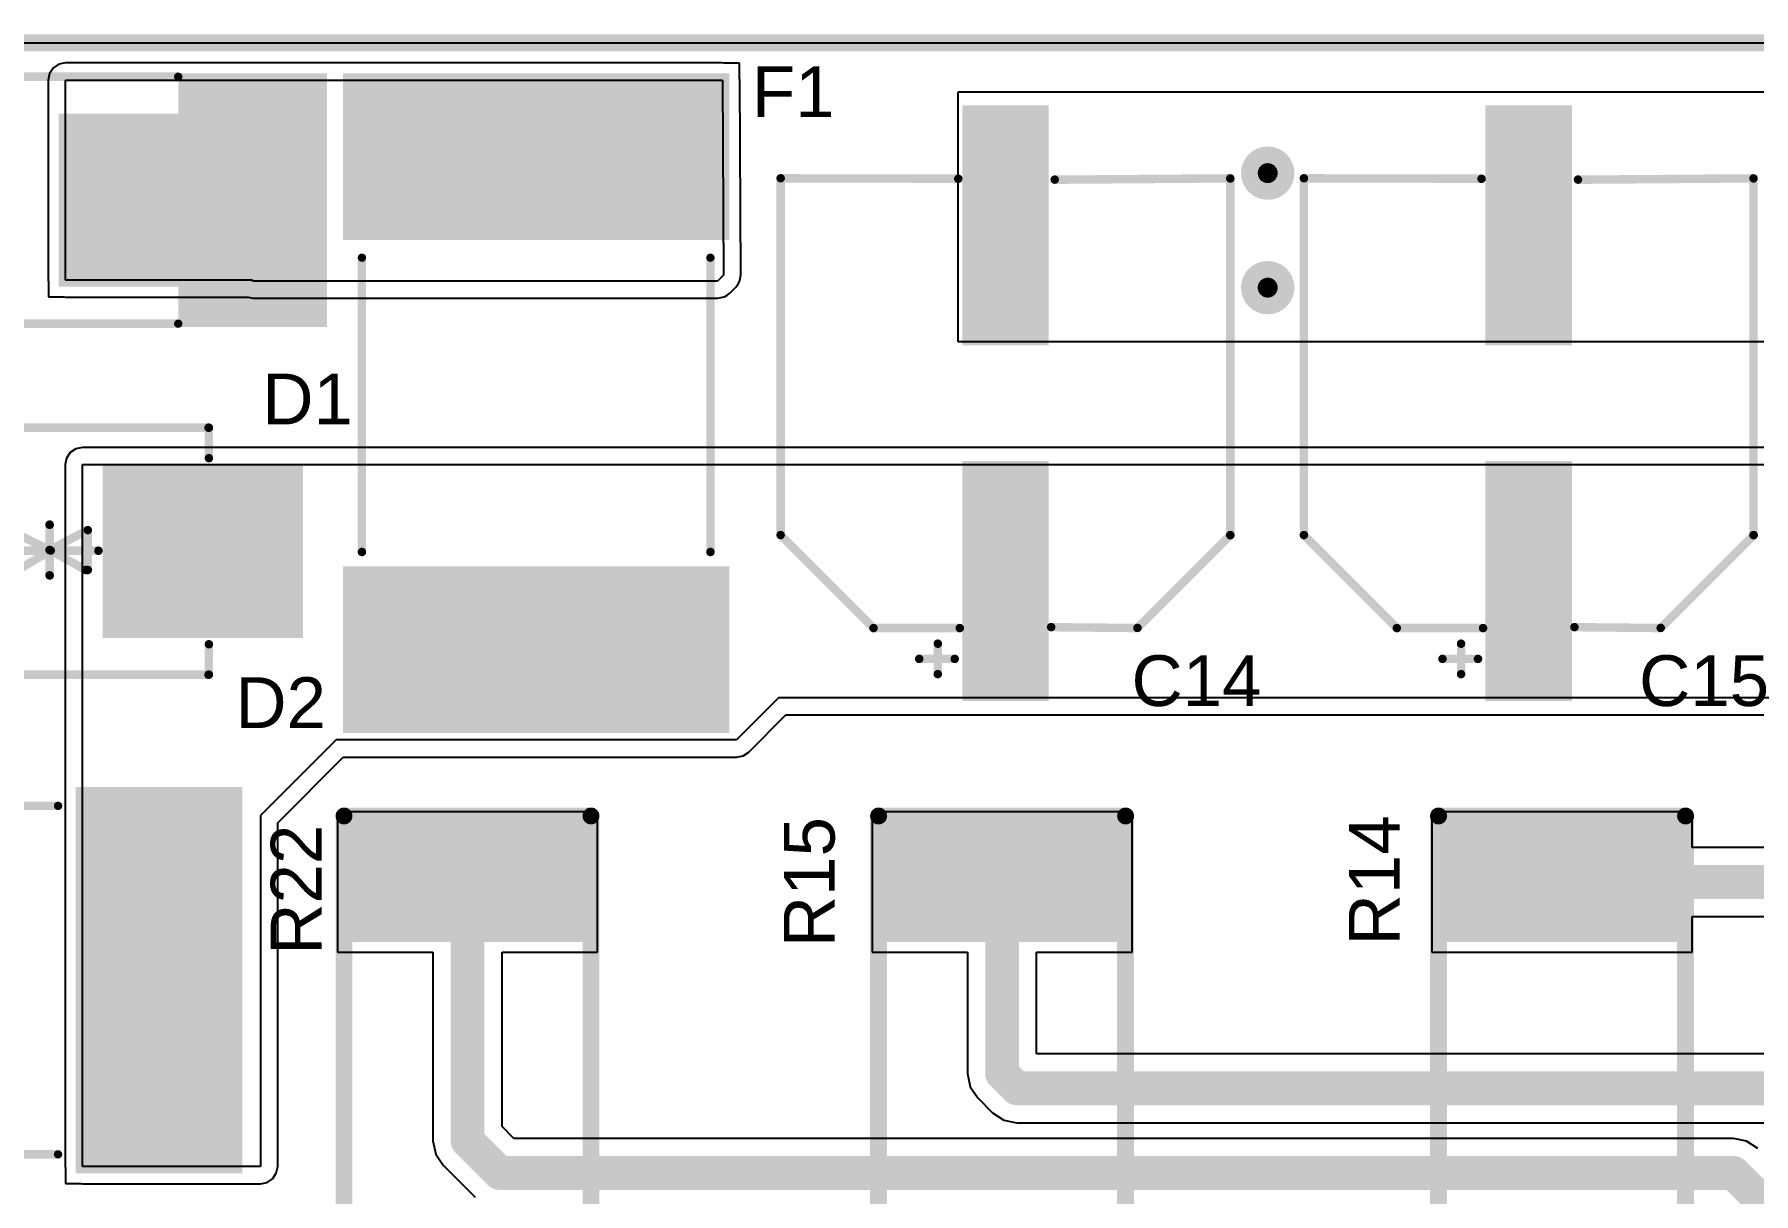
# Model space of a CAD drawing. Header units: inches. Extents: x -0.24 to 5.71, y -0.19 to 1.19.
# Drawn here: x 0.635 to 1.651, y 0.508 to 1.193 of the extents above; entities that cross this region are included whole.
import ezdxf

# ---------------------------------------------------------------- set-up
doc = ezdxf.new("R2010")
doc.units = ezdxf.units.IN
doc.header["$MEASUREMENT"] = 0
for name, color, linetype in [('Board Outline', 216, 'Continuous'), ('Bottom Layer', 5, 'Continuous'), ('Bottom Solder', 6, 'Continuous'), ('Top Layer', 1, 'Continuous'), ('Top Overlay', 2, 'Continuous'), ('Top Paste', 8, 'Continuous'), ('Top Solder', 216, 'Continuous'), ('Via Holes', 16, 'Continuous')]:
    doc.layers.add(name, color=color, linetype=linetype)
doc.styles.add('Arial', font='', dxfattribs={"height": 0.2})
doc.styles.get('Arial').set_extended_font_data('Arial')

# ---------------------------------------------------------------- blocks, each defined once
blk = doc.blocks.new('F____2920_3')
at = {"layer": 'Top Layer'}
for points in [[(-0.1909, 0.1102), (-0.1004, 0.1102), (-0.1004, -0.1102), (-0.1909, -0.1102)], [(0.1004, 0.1102), (0.1909, 0.1102), (0.1909, -0.1102), (0.1004, -0.1102)]]:
    blk.add_hatch(color=1, dxfattribs=at).paths.add_polyline_path(points)
at = {"layer": 'Top Paste'}
for points in [[(-0.1909, 0.1102), (-0.1004, 0.1102), (-0.1004, -0.1102), (-0.1909, -0.1102)], [(0.1004, 0.1102), (0.1909, 0.1102), (0.1909, -0.1102), (0.1004, -0.1102)]]:
    blk.add_hatch(color=8, dxfattribs=at).paths.add_polyline_path(points)
at = {"layer": 'Top Solder'}
for points in [[(-0.1949, 0.1142), (-0.0964, 0.1142), (-0.0964, -0.1142), (-0.1949, -0.1142)], [(0.0964, 0.1142), (0.1949, 0.1142), (0.1949, -0.1142), (0.0964, -0.1142)]]:
    blk.add_hatch(color=216, dxfattribs=at).paths.add_polyline_path(points)
at = {"layer": 'Top Overlay', "const_width": 0.005}
for points in [[(0.088, 0.103), (-0.086, 0.103)], [(0.088, -0.103), (-0.086, -0.103)]]:
    blk.add_lwpolyline(points, dxfattribs=at)
at = {"layer": 'Top Overlay', "const_width": 0.0025}
for points in [[(-0.0872, 0.103, 1), (-0.0848, 0.103, 1)], [(0.0867, 0.103, 1), (0.0892, 0.103, 1)], [(-0.0872, -0.103, 1), (-0.0848, -0.103, 1)], [(0.0867, -0.103, 1), (0.0892, -0.103, 1)]]:
    blk.add_lwpolyline(points, format="xyb", close=True, dxfattribs=at)
blk = doc.blocks.new('F____2920_4')
at = {"layer": 'Top Layer'}
for points in [[(-0.1909, 0.1102), (-0.1004, 0.1102), (-0.1004, -0.1102), (-0.1909, -0.1102)], [(0.1004, 0.1102), (0.1909, 0.1102), (0.1909, -0.1102), (0.1004, -0.1102)]]:
    blk.add_hatch(color=1, dxfattribs=at).paths.add_polyline_path(points)
at = {"layer": 'Top Paste'}
for points in [[(-0.1909, 0.1102), (-0.1004, 0.1102), (-0.1004, -0.1102), (-0.1909, -0.1102)], [(0.1004, 0.1102), (0.1909, 0.1102), (0.1909, -0.1102), (0.1004, -0.1102)]]:
    blk.add_hatch(color=8, dxfattribs=at).paths.add_polyline_path(points)
at = {"layer": 'Top Solder'}
for points in [[(-0.1949, 0.1142), (-0.0964, 0.1142), (-0.0964, -0.1142), (-0.1949, -0.1142)], [(0.0964, 0.1142), (0.1949, 0.1142), (0.1949, -0.1142), (0.0964, -0.1142)]]:
    blk.add_hatch(color=216, dxfattribs=at).paths.add_polyline_path(points)
at = {"layer": 'Top Overlay', "const_width": 0.005}
for points in [[(0.088, 0.103), (-0.086, 0.103)], [(0.088, -0.103), (-0.086, -0.103)]]:
    blk.add_lwpolyline(points, dxfattribs=at)
at = {"layer": 'Top Overlay', "const_width": 0.0025}
for points in [[(-0.0872, 0.103, 1), (-0.0848, 0.103, 1)], [(0.0867, 0.103, 1), (0.0892, 0.103, 1)], [(-0.0872, -0.103, 1), (-0.0848, -0.103, 1)], [(0.0867, -0.103, 1), (0.0892, -0.103, 1)]]:
    blk.add_lwpolyline(points, format="xyb", close=True, dxfattribs=at)
blk = doc.blocks.new('SMB__5')
at = {"layer": 'Top Layer'}
for points in [[(-0.1457, -0.0472), (-0.1457, 0.0472), (-0.0354, 0.0472), (-0.0354, -0.0472)], [(0.0354, -0.0472), (0.0354, 0.0472), (0.1457, 0.0472), (0.1457, -0.0472)]]:
    blk.add_hatch(color=1, dxfattribs=at).paths.add_polyline_path(points)
at = {"layer": 'Top Overlay'}
for points in [[(0.102, 0.049), (0.19, 0.049), (0.19, 0.075), (0.102, 0.075)], [(0.147, -0.065), (0.19, -0.065), (0.19, 0.053), (0.147, 0.053)], [(0.102, -0.075), (0.19, -0.075), (0.19, -0.049), (0.102, -0.049)]]:
    blk.add_hatch(color=2, dxfattribs=at).paths.add_polyline_path(points)
at = {"layer": 'Top Paste'}
for points in [[(-0.1457, -0.0472), (-0.1457, 0.0472), (-0.0354, 0.0472), (-0.0354, -0.0472)], [(0.0354, -0.0472), (0.0354, 0.0472), (0.1457, 0.0472), (0.1457, -0.0472)]]:
    blk.add_hatch(color=8, dxfattribs=at).paths.add_polyline_path(points)
at = {"layer": 'Top Solder'}
for points in [[(-0.1497, -0.0512), (-0.1497, 0.0512), (-0.0314, 0.0512), (-0.0314, -0.0512)], [(0.0314, -0.0512), (0.0314, 0.0512), (0.1497, 0.0512), (0.1497, -0.0512)]]:
    blk.add_hatch(color=216, dxfattribs=at).paths.add_polyline_path(points)
at = {"layer": 'Top Overlay', "const_width": 0.005}
for points in [[(-0.087, 0.073), (0.102, 0.073)], [(-0.087, 0.055), (-0.087, 0.073)], [(-0.087, -0.073), (-0.087, -0.055)], [(-0.087, -0.073), (0.102, -0.073)]]:
    blk.add_lwpolyline(points, dxfattribs=at)
at = {"layer": 'Top Overlay', "const_width": 0.0025}
for points in [[(-0.0882, 0.073, 1), (-0.0858, 0.073, 1)], [(-0.0882, 0.073, 1), (-0.0858, 0.073, 1)], [(0.1008, 0.073, 1), (0.1032, 0.073, 1)], [(-0.0882, 0.055, 1), (-0.0858, 0.055, 1)], [(-0.0882, -0.055, 1), (-0.0858, -0.055, 1)], [(-0.0882, -0.073, 1), (-0.0858, -0.073, 1)], [(-0.0882, -0.073, 1), (-0.0858, -0.073, 1)], [(0.1008, -0.073, 1), (0.1032, -0.073, 1)]]:
    blk.add_lwpolyline(points, format="xyb", close=True, dxfattribs=at)
blk = doc.blocks.new('189RV0019_9')
at = {"layer": 'Top Layer'}
for points in [[(-0.174, 0.0236), (-0.0362, 0.0236), (-0.0362, -0.0236), (-0.174, -0.0236)], [(0.0362, 0.0236), (0.174, 0.0236), (0.174, -0.0236), (0.0362, -0.0236)]]:
    blk.add_hatch(color=1, dxfattribs=at).paths.add_polyline_path(points)
at = {"layer": 'Top Paste'}
for points in [[(-0.174, 0.0236), (-0.0362, 0.0236), (-0.0362, -0.0236), (-0.174, -0.0236)], [(0.0362, 0.0236), (0.174, 0.0236), (0.174, -0.0236), (0.0362, -0.0236)]]:
    blk.add_hatch(color=8, dxfattribs=at).paths.add_polyline_path(points)
at = {"layer": 'Top Solder'}
for points in [[(-0.176, 0.0256), (-0.0342, 0.0256), (-0.0342, -0.0256), (-0.176, -0.0256)], [(0.0342, 0.0256), (0.176, 0.0256), (0.176, -0.0256), (0.0342, -0.0256)]]:
    blk.add_hatch(color=216, dxfattribs=at).paths.add_polyline_path(points)
at = {"layer": 'Top Overlay', "const_width": 0.005}
for points in [[(-0.078, 0.1329), (-0.1329, 0.078)], [(-0.078, 0.1329), (0.1329, 0.1329)], [(0.1329, 0.1329), (0.1327, 0.0279)], [(-0.1329, 0.078), (-0.1329, 0.027)], [(-0.1511, 0.051), (-0.1511, 0.03)], [(-0.1601, 0.04), (-0.1421, 0.04)], [(-0.1324, -0.027), (-0.1329, -0.078)], [(0.1321, -0.0291), (0.1329, -0.1329)], [(-0.1329, -0.078), (-0.078, -0.1329)], [(-0.078, -0.1329), (0.1329, -0.1329)]]:
    blk.add_lwpolyline(points, dxfattribs=at)
at = {"layer": 'Top Overlay', "const_width": 0.0025}
for points in [[(-0.0792, 0.1329, 1), (-0.0767, 0.1329, 1)], [(-0.0792, 0.1329, 1), (-0.0767, 0.1329, 1)], [(0.1317, 0.1329, 1), (0.1342, 0.1329, 1)], [(0.1317, 0.1329, 1), (0.1342, 0.1329, 1)], [(-0.1342, 0.078, 1), (-0.1317, 0.078, 1)], [(-0.1342, 0.078, 1), (-0.1317, 0.078, 1)], [(-0.1524, 0.051, 1), (-0.1499, 0.051, 1)], [(-0.1614, 0.04, 1), (-0.1589, 0.04, 1)], [(-0.1434, 0.04, 1), (-0.1409, 0.04, 1)], [(-0.1524, 0.03, 1), (-0.1499, 0.03, 1)], [(-0.1342, 0.027, 1), (-0.1317, 0.027, 1)], [(0.1314, 0.0279, 1), (0.1339, 0.0279, 1)], [(-0.1336, -0.027, 1), (-0.1311, -0.027, 1)], [(0.1309, -0.0291, 1), (0.1334, -0.0291, 1)], [(-0.1341, -0.078, 1), (-0.1316, -0.078, 1)], [(-0.1341, -0.078, 1), (-0.1316, -0.078, 1)], [(-0.0793, -0.1329, 1), (-0.0767, -0.1329, 1)], [(-0.0793, -0.1329, 1), (-0.0767, -0.1329, 1)], [(0.1316, -0.1329, 1), (0.1341, -0.1329, 1)], [(0.1316, -0.1329, 1), (0.1341, -0.1329, 1)]]:
    blk.add_lwpolyline(points, format="xyb", close=True, dxfattribs=at)
blk = doc.blocks.new('189RV0019_10')
at = {"layer": 'Top Layer'}
for points in [[(-0.174, 0.0236), (-0.0362, 0.0236), (-0.0362, -0.0236), (-0.174, -0.0236)], [(0.0362, 0.0236), (0.174, 0.0236), (0.174, -0.0236), (0.0362, -0.0236)]]:
    blk.add_hatch(color=1, dxfattribs=at).paths.add_polyline_path(points)
at = {"layer": 'Top Paste'}
for points in [[(-0.174, 0.0236), (-0.0362, 0.0236), (-0.0362, -0.0236), (-0.174, -0.0236)], [(0.0362, 0.0236), (0.174, 0.0236), (0.174, -0.0236), (0.0362, -0.0236)]]:
    blk.add_hatch(color=8, dxfattribs=at).paths.add_polyline_path(points)
at = {"layer": 'Top Solder'}
for points in [[(-0.176, 0.0256), (-0.0342, 0.0256), (-0.0342, -0.0256), (-0.176, -0.0256)], [(0.0342, 0.0256), (0.176, 0.0256), (0.176, -0.0256), (0.0342, -0.0256)]]:
    blk.add_hatch(color=216, dxfattribs=at).paths.add_polyline_path(points)
at = {"layer": 'Top Overlay', "const_width": 0.005}
for points in [[(-0.078, 0.1329), (-0.1329, 0.078)], [(-0.078, 0.1329), (0.1329, 0.1329)], [(0.1329, 0.1329), (0.1327, 0.0279)], [(-0.1329, 0.078), (-0.1329, 0.027)], [(-0.1511, 0.051), (-0.1511, 0.03)], [(-0.1601, 0.04), (-0.1421, 0.04)], [(-0.1324, -0.027), (-0.1329, -0.078)], [(0.1321, -0.0291), (0.1329, -0.1329)], [(-0.1329, -0.078), (-0.078, -0.1329)], [(-0.078, -0.1329), (0.1329, -0.1329)]]:
    blk.add_lwpolyline(points, dxfattribs=at)
at = {"layer": 'Top Overlay', "const_width": 0.0025}
for points in [[(-0.0792, 0.1329, 1), (-0.0767, 0.1329, 1)], [(-0.0792, 0.1329, 1), (-0.0767, 0.1329, 1)], [(0.1317, 0.1329, 1), (0.1342, 0.1329, 1)], [(0.1317, 0.1329, 1), (0.1342, 0.1329, 1)], [(-0.1342, 0.078, 1), (-0.1317, 0.078, 1)], [(-0.1342, 0.078, 1), (-0.1317, 0.078, 1)], [(-0.1524, 0.051, 1), (-0.1499, 0.051, 1)], [(-0.1614, 0.04, 1), (-0.1589, 0.04, 1)], [(-0.1434, 0.04, 1), (-0.1409, 0.04, 1)], [(-0.1524, 0.03, 1), (-0.1499, 0.03, 1)], [(-0.1342, 0.027, 1), (-0.1317, 0.027, 1)], [(0.1314, 0.0279, 1), (0.1339, 0.0279, 1)], [(-0.1336, -0.027, 1), (-0.1311, -0.027, 1)], [(0.1309, -0.0291, 1), (0.1334, -0.0291, 1)], [(-0.1341, -0.078, 1), (-0.1316, -0.078, 1)], [(-0.1341, -0.078, 1), (-0.1316, -0.078, 1)], [(-0.0793, -0.1329, 1), (-0.0767, -0.1329, 1)], [(-0.0793, -0.1329, 1), (-0.0767, -0.1329, 1)], [(0.1316, -0.1329, 1), (0.1341, -0.1329, 1)], [(0.1316, -0.1329, 1), (0.1341, -0.1329, 1)]]:
    blk.add_lwpolyline(points, format="xyb", close=True, dxfattribs=at)
blk = doc.blocks.new('RES_2512_20')
at = {"layer": 'Top Layer'}
for points in [[(-0.1594, 0.0669), (-0.0965, 0.0669), (-0.0965, -0.0669), (-0.1594, -0.0669)], [(0.0965, 0.0669), (0.1594, 0.0669), (0.1594, -0.0669), (0.0965, -0.0669)]]:
    blk.add_hatch(color=1, dxfattribs=at).paths.add_polyline_path(points)
at = {"layer": 'Top Paste'}
for points in [[(-0.1594, 0.0669), (-0.0965, 0.0669), (-0.0965, -0.0669), (-0.1594, -0.0669)], [(0.0965, 0.0669), (0.1594, 0.0669), (0.1594, -0.0669), (0.0965, -0.0669)]]:
    blk.add_hatch(color=8, dxfattribs=at).paths.add_polyline_path(points)
at = {"layer": 'Top Solder'}
for points in [[(-0.1634, 0.0709), (-0.0925, 0.0709), (-0.0925, -0.0709), (-0.1634, -0.0709)], [(0.0925, 0.0709), (0.1634, 0.0709), (0.1634, -0.0709), (0.0925, -0.0709)]]:
    blk.add_hatch(color=216, dxfattribs=at).paths.add_polyline_path(points)
at = {"layer": 'Top Overlay', "const_width": 0.01}
for points in [[(-0.167, -0.073), (-0.167, 0.073)], [(0.1668, 0.073), (-0.167, 0.073)], [(0.1668, -0.073), (0.1668, 0.073)], [(0.1668, -0.073), (-0.167, -0.073)]]:
    blk.add_lwpolyline(points, dxfattribs=at)
at = {"layer": 'Top Overlay', "const_width": 0.005}
for points in [[(-0.1695, 0.073, 1), (-0.1645, 0.073, 1)], [(-0.1695, 0.073, 1), (-0.1645, 0.073, 1)], [(0.1643, 0.073, 1), (0.1693, 0.073, 1)], [(0.1643, 0.073, 1), (0.1693, 0.073, 1)], [(-0.1695, -0.073, 1), (-0.1645, -0.073, 1)], [(-0.1695, -0.073, 1), (-0.1645, -0.073, 1)], [(0.1643, -0.073, 1), (0.1693, -0.073, 1)], [(0.1643, -0.073, 1), (0.1693, -0.073, 1)]]:
    blk.add_lwpolyline(points, format="xyb", close=True, dxfattribs=at)
blk = doc.blocks.new('RES_2512_27')
at = {"layer": 'Top Layer'}
for points in [[(-0.1594, 0.0669), (-0.0965, 0.0669), (-0.0965, -0.0669), (-0.1594, -0.0669)], [(0.0965, 0.0669), (0.1594, 0.0669), (0.1594, -0.0669), (0.0965, -0.0669)]]:
    blk.add_hatch(color=1, dxfattribs=at).paths.add_polyline_path(points)
at = {"layer": 'Top Paste'}
for points in [[(-0.1594, 0.0669), (-0.0965, 0.0669), (-0.0965, -0.0669), (-0.1594, -0.0669)], [(0.0965, 0.0669), (0.1594, 0.0669), (0.1594, -0.0669), (0.0965, -0.0669)]]:
    blk.add_hatch(color=8, dxfattribs=at).paths.add_polyline_path(points)
at = {"layer": 'Top Solder'}
for points in [[(-0.1634, 0.0709), (-0.0925, 0.0709), (-0.0925, -0.0709), (-0.1634, -0.0709)], [(0.0925, 0.0709), (0.1634, 0.0709), (0.1634, -0.0709), (0.0925, -0.0709)]]:
    blk.add_hatch(color=216, dxfattribs=at).paths.add_polyline_path(points)
at = {"layer": 'Top Overlay', "const_width": 0.01}
for points in [[(0.1668, 0.073), (-0.167, 0.073)], [(-0.167, -0.073), (-0.167, 0.073)], [(0.1668, -0.073), (0.1668, 0.073)], [(0.1668, -0.073), (-0.167, -0.073)]]:
    blk.add_lwpolyline(points, dxfattribs=at)
at = {"layer": 'Top Overlay', "const_width": 0.005}
for points in [[(-0.1695, 0.073, 1), (-0.1645, 0.073, 1)], [(-0.1695, 0.073, 1), (-0.1645, 0.073, 1)], [(0.1643, 0.073, 1), (0.1693, 0.073, 1)], [(0.1643, 0.073, 1), (0.1693, 0.073, 1)], [(-0.1695, -0.073, 1), (-0.1645, -0.073, 1)], [(-0.1695, -0.073, 1), (-0.1645, -0.073, 1)], [(0.1643, -0.073, 1), (0.1693, -0.073, 1)], [(0.1643, -0.073, 1), (0.1693, -0.073, 1)]]:
    blk.add_lwpolyline(points, format="xyb", close=True, dxfattribs=at)
blk = doc.blocks.new('RES_2512_28')
at = {"layer": 'Top Layer'}
for points in [[(-0.1594, 0.0669), (-0.0965, 0.0669), (-0.0965, -0.0669), (-0.1594, -0.0669)], [(0.0965, 0.0669), (0.1594, 0.0669), (0.1594, -0.0669), (0.0965, -0.0669)]]:
    blk.add_hatch(color=1, dxfattribs=at).paths.add_polyline_path(points)
at = {"layer": 'Top Paste'}
for points in [[(-0.1594, 0.0669), (-0.0965, 0.0669), (-0.0965, -0.0669), (-0.1594, -0.0669)], [(0.0965, 0.0669), (0.1594, 0.0669), (0.1594, -0.0669), (0.0965, -0.0669)]]:
    blk.add_hatch(color=8, dxfattribs=at).paths.add_polyline_path(points)
at = {"layer": 'Top Solder'}
for points in [[(-0.1634, 0.0709), (-0.0925, 0.0709), (-0.0925, -0.0709), (-0.1634, -0.0709)], [(0.0925, 0.0709), (0.1634, 0.0709), (0.1634, -0.0709), (0.0925, -0.0709)]]:
    blk.add_hatch(color=216, dxfattribs=at).paths.add_polyline_path(points)
at = {"layer": 'Top Overlay', "const_width": 0.01}
for points in [[(-0.167, -0.073), (-0.167, 0.073)], [(0.1668, 0.073), (-0.167, 0.073)], [(0.1668, -0.073), (0.1668, 0.073)], [(0.1668, -0.073), (-0.167, -0.073)]]:
    blk.add_lwpolyline(points, dxfattribs=at)
at = {"layer": 'Top Overlay', "const_width": 0.005}
for points in [[(-0.1695, 0.073, 1), (-0.1645, 0.073, 1)], [(-0.1695, 0.073, 1), (-0.1645, 0.073, 1)], [(0.1643, 0.073, 1), (0.1693, 0.073, 1)], [(0.1643, 0.073, 1), (0.1693, 0.073, 1)], [(-0.1695, -0.073, 1), (-0.1645, -0.073, 1)], [(-0.1695, -0.073, 1), (-0.1645, -0.073, 1)], [(0.1643, -0.073, 1), (0.1693, -0.073, 1)], [(0.1643, -0.073, 1), (0.1693, -0.073, 1)]]:
    blk.add_lwpolyline(points, format="xyb", close=True, dxfattribs=at)
blk = doc.blocks.new('SMB_B__D___________55')
at = {"layer": 'Top Layer'}
for points in [[(-0.1457, -0.0472), (-0.1457, 0.0472), (-0.0354, 0.0472), (-0.0354, -0.0472)], [(0.0354, -0.0472), (0.0354, 0.0472), (0.1457, 0.0472), (0.1457, -0.0472)]]:
    blk.add_hatch(color=1, dxfattribs=at).paths.add_polyline_path(points)
at = {"layer": 'Top Paste'}
for points in [[(-0.1457, -0.0472), (-0.1457, 0.0472), (-0.0354, 0.0472), (-0.0354, -0.0472)], [(0.0354, -0.0472), (0.0354, 0.0472), (0.1457, 0.0472), (0.1457, -0.0472)]]:
    blk.add_hatch(color=8, dxfattribs=at).paths.add_polyline_path(points)
at = {"layer": 'Top Solder'}
for points in [[(-0.1497, -0.0512), (-0.1497, 0.0512), (-0.0314, 0.0512), (-0.0314, -0.0512)], [(0.0314, -0.0512), (0.0314, 0.0512), (0.1497, 0.0512), (0.1497, -0.0512)]]:
    blk.add_hatch(color=216, dxfattribs=at).paths.add_polyline_path(points)
at = {"layer": 'Top Overlay', "const_width": 0.005}
for points in [[(-0.087, 0.073), (0.094, 0.073)], [(-0.087, 0.055), (-0.087, 0.073)], [(0.0941, 0.055), (0.0941, 0.073)], [(-0.0231, 0.0121), (0, 0.0007)], [(-0.0231, -0.0136), (-0.0231, 0.0121)], [(0, 0.0007), (0, 0.0157)], [(0, 0.0007), (0.0225, 0.0125)], [(0.0225, -0.0111), (0.0225, 0.0125)], [(-0.0298, 0.0003), (0.0288, 0.0003)], [(-0.0231, -0.0136), (0.0007, 0.0004)], [(0, -0.0143), (0, 0.0007)], [(0.0007, 0.0004), (0.0213, -0.0111)], [(-0.087, -0.073), (-0.087, -0.055)], [(0.0941, -0.073), (0.0941, -0.055)], [(-0.087, -0.073), (0.094, -0.073)]]:
    blk.add_lwpolyline(points, dxfattribs=at)
at = {"layer": 'Top Overlay', "const_width": 0.0025}
for points in [[(-0.0882, 0.073, 1), (-0.0858, 0.073, 1)], [(-0.0882, 0.073, 1), (-0.0858, 0.073, 1)], [(0.0927, 0.073, 1), (0.0953, 0.073, 1)], [(0.0929, 0.073, 1), (0.0954, 0.073, 1)], [(-0.0882, 0.055, 1), (-0.0858, 0.055, 1)], [(0.0929, 0.055, 1), (0.0954, 0.055, 1)], [(-0.0244, 0.0121, 1), (-0.0219, 0.0121, 1)], [(-0.0244, 0.0121, 1), (-0.0219, 0.0121, 1)], [(-0.0013, 0.0157, 1), (0.0013, 0.0157, 1)], [(0.0213, 0.0125, 1), (0.0238, 0.0125, 1)], [(0.0213, 0.0125, 1), (0.0238, 0.0125, 1)], [(-0.0311, 0.0003, 1), (-0.0286, 0.0003, 1)], [(-0.0013, 0.0007, 1), (0.0013, 0.0007, 1)], [(-0.0013, 0.0007, 1), (0.0013, 0.0007, 1)], [(-0.0013, 0.0007, 1), (0.0013, 0.0007, 1)], [(-0.0013, 0.0007, 1), (0.0013, 0.0007, 1)], [(-0.0006, 0.0004, 1), (0.0019, 0.0004, 1)], [(-0.0006, 0.0004, 1), (0.0019, 0.0004, 1)], [(0.0276, 0.0003, 1), (0.0301, 0.0003, 1)], [(0.0201, -0.0111, 1), (0.0226, -0.0111, 1)], [(0.0213, -0.0111, 1), (0.0238, -0.0111, 1)], [(-0.0244, -0.0136, 1), (-0.0219, -0.0136, 1)], [(-0.0244, -0.0136, 1), (-0.0219, -0.0136, 1)], [(-0.0013, -0.0143, 1), (0.0013, -0.0143, 1)], [(-0.0882, -0.055, 1), (-0.0858, -0.055, 1)], [(0.0929, -0.055, 1), (0.0954, -0.055, 1)], [(-0.0882, -0.073, 1), (-0.0858, -0.073, 1)], [(-0.0882, -0.073, 1), (-0.0858, -0.073, 1)], [(0.0927, -0.073, 1), (0.0953, -0.073, 1)], [(0.0929, -0.073, 1), (0.0954, -0.073, 1)]]:
    blk.add_lwpolyline(points, format="xyb", close=True, dxfattribs=at)

msp = doc.modelspace()

# ---------------------------------------------------------------- hatches: boundary and pattern name
at = {"layer": 'Bottom Layer'}
h = msp.add_hatch(color=5, dxfattribs=at)
edge = h.paths.add_edge_path()
edge.add_arc((1.364, 1.111), 0.0118, 0, 360)
h = msp.add_hatch(color=5, dxfattribs=at)
edge = h.paths.add_edge_path()
edge.add_arc((1.364, 1.0433), 0.0118, 0, 360)
at = {"layer": 'Bottom Solder'}
h = msp.add_hatch(color=6, dxfattribs=at)
edge = h.paths.add_edge_path()
edge.add_arc((1.364, 1.111), 0.0158, 0, 360)
h = msp.add_hatch(color=6, dxfattribs=at)
edge = h.paths.add_edge_path()
edge.add_arc((1.364, 1.0433), 0.0158, 0, 360)
at = {"layer": 'Top Layer'}
h = msp.add_hatch(color=1, dxfattribs=at)
edge = h.paths.add_edge_path()
edge.add_arc((1.364, 1.111), 0.0118, 0, 360)
h = msp.add_hatch(color=1, dxfattribs=at)
edge = h.paths.add_edge_path()
edge.add_arc((1.364, 1.0433), 0.0118, 0, 360)
at = {"layer": 'Top Solder'}
h = msp.add_hatch(color=216, dxfattribs=at)
edge = h.paths.add_edge_path()
edge.add_arc((1.364, 1.111), 0.0158, 0, 360)
h = msp.add_hatch(color=216, dxfattribs=at)
edge = h.paths.add_edge_path()
edge.add_arc((1.364, 1.0433), 0.0158, 0, 360)
at = {"layer": 'Via Holes'}
h = msp.add_hatch(color=7, dxfattribs=at)
edge = h.paths.add_edge_path()
edge.add_arc((1.364, 1.111), 0.00591, 0, 360)
h = msp.add_hatch(color=7, dxfattribs=at)
edge = h.paths.add_edge_path()
edge.add_arc((1.364, 1.0433), 0.00591, 0, 360)

# ---------------------------------------------------------------- linework, layer by layer
at = {"layer": 'Board Outline'}
for const_width in [0.01, 0.008]:
    msp.add_lwpolyline([(0.0003, 1.188), (5.709, 1.188)], dxfattribs=dict(at, const_width=const_width))
at = {"layer": 'Bottom Layer'}
msp.add_line((0.0003, 1.188), (5.4297, 1.188), dxfattribs=at)
at = {"layer": 'Top Layer'}
for p, q in [((0.0003, 1.188), (5.4297, 1.188)), ((0.644, 1.1698), (0.6432, 1.1659)), ((0.6462, 1.1732), (0.644, 1.1698)), ((0.6495, 1.1754), (0.6462, 1.1732)), ((0.6534, 1.1761), (0.6495, 1.1754)), ((1.0418, 1.1761), (0.6534, 1.1761)), ((1.0428, 1.1759), (1.0418, 1.1761)), ((1.0518, 1.1759), (1.0428, 1.1759)), ((1.0518, 1.167), (1.0518, 1.1759)), ((0.6432, 1.1659), (0.6432, 1.1422)), ((0.6534, 1.1422), (0.6534, 1.1659)), ((0.6534, 1.1659), (1.0418, 1.1659)), ((1.0418, 1.1659), (1.0424, 1.0507)), ((1.052, 1.166), (1.0518, 1.167)), ((1.0526, 1.0508), (1.052, 1.166)), ((1.1811, 1.0112), (1.1811, 1.1591)), ((1.1811, 1.1591), (2.486, 1.1591)), ((0.6432, 1.1422), (0.6432, 1.0478)), ((0.6534, 1.0478), (0.6534, 1.1422)), ((0.6432, 1.0478), (0.6434, 1.0468)), ((0.6434, 1.0468), (0.6434, 1.0378)), ((0.7637, 1.0478), (0.6534, 1.0478)), ((0.7642, 1.0472), (0.7637, 1.0478)), ((1.0388, 1.0472), (0.7642, 1.0472)), ((1.0424, 1.0507), (1.0388, 1.0472)), ((1.0507, 1.0452), (1.0518, 1.0469)), ((1.0518, 1.0469), (1.0522, 1.0488)), ((1.0518, 1.0469), (1.0518, 1.0469)), ((1.0518, 1.0469), (1.0518, 1.0469)), ((1.0522, 1.0488), (1.0526, 1.0508)), ((1.0526, 1.0508), (1.0526, 1.0508)), ((1.0526, 1.0508), (1.0526, 1.0508)), ((0.6434, 1.0378), (0.6524, 1.0378)), ((0.6524, 1.0378), (0.6534, 1.0376)), ((0.6534, 1.0376), (0.7614, 1.0376)), ((0.7614, 1.0376), (0.7642, 1.037)), ((0.7642, 1.037), (1.0388, 1.037)), ((1.0388, 1.037), (1.0388, 1.037)), ((1.0388, 1.037), (1.0389, 1.037)), ((1.0389, 1.037), (1.0408, 1.0374)), ((1.0408, 1.0374), (1.0427, 1.0378)), ((1.0427, 1.0378), (1.0427, 1.0378)), ((1.0427, 1.0378), (1.0428, 1.0378)), ((1.0428, 1.0378), (1.0444, 1.0389)), ((1.0444, 1.0389), (1.046, 1.04)), ((1.046, 1.04), (1.046, 1.04)), ((1.046, 1.04), (1.0461, 1.04)), ((1.0461, 1.04), (1.0496, 1.0436)), ((1.0496, 1.0436), (1.0507, 1.0452)), ((1.0496, 1.0436), (1.0496, 1.0436)), ((1.0496, 1.0436), (1.0496, 1.0436)), ((1.8271, 1.0112), (1.1811, 1.0112)), ((0.6562, 0.9459), (0.654, 0.9426)), ((0.6595, 0.9481), (0.6562, 0.9459)), ((0.6634, 0.9489), (0.6595, 0.9481)), ((2.4101, 0.9489), (0.6634, 0.9489)), ((0.654, 0.9426), (0.6532, 0.9387)), ((0.6532, 0.9387), (0.6532, 0.5238)), ((0.6634, 0.5238), (0.6634, 0.9387)), ((0.6634, 0.9387), (2.4115, 0.9387)), ((1.0749, 0.8009), (1.05, 0.776)), ((2.4115, 0.8009), (1.0749, 0.8009)), ((1.0572, 0.7688), (1.0791, 0.7907)), ((1.0791, 0.7907), (2.7654, 0.7907)), ((0.8133, 0.776), (0.7686, 0.7312)), ((1.05, 0.776), (0.8133, 0.776)), ((0.7788, 0.727), (0.8175, 0.7658)), ((0.8175, 0.7658), (1.05, 0.7658)), ((1.05, 0.7658), (1.0539, 0.7666)), ((1.0539, 0.7666), (1.0572, 0.7688)), ((0.9679, 0.7335), (0.8141, 0.7335)), ((0.8141, 0.7335), (0.8141, 0.6505)), ((0.9679, 0.6505), (0.9679, 0.7335)), ((1.2839, 0.7334), (1.1301, 0.7334)), ((1.1301, 0.7334), (1.1301, 0.6505)), ((1.2839, 0.6505), (1.2839, 0.7334)), ((1.6149, 0.7335), (1.4611, 0.7335)), ((1.4611, 0.7335), (1.4611, 0.6505)), ((1.6149, 0.7124), (1.6149, 0.7335)), ((0.7686, 0.7312), (0.7686, 0.5238)), ((0.7788, 0.5238), (0.7788, 0.727)), ((1.778, 0.7124), (1.6149, 0.7124)), ((1.6149, 0.6505), (1.6149, 0.6716)), ((1.6149, 0.6716), (1.7696, 0.6716)), ((0.8141, 0.6505), (0.8706, 0.6505)), ((0.8706, 0.6505), (0.8706, 0.539)), ((0.9114, 0.5474), (0.9114, 0.6505)), ((0.9114, 0.6505), (0.9679, 0.6505)), ((1.1301, 0.6505), (1.1866, 0.6505)), ((1.1866, 0.6505), (1.1866, 0.5788)), ((1.2274, 0.5904), (1.2274, 0.6505)), ((1.2274, 0.6505), (1.2839, 0.6505)), ((1.4611, 0.6505), (1.6149, 0.6505)), ((1.7583, 0.5904), (1.2274, 0.5904)), ((1.1866, 0.5788), (1.1882, 0.571)), ((1.1882, 0.571), (1.1926, 0.5644)), ((1.1926, 0.5644), (1.2014, 0.5556)), ((1.2014, 0.5556), (1.208, 0.5512)), ((1.208, 0.5512), (1.2158, 0.5496)), ((1.2158, 0.5496), (1.7498, 0.5496)), ((0.8706, 0.539), (0.8722, 0.5312)), ((0.9184, 0.5404), (0.9114, 0.5474)), ((1.6393, 0.5404), (0.9184, 0.5404)), ((1.6471, 0.5388), (1.6393, 0.5404)), ((1.6537, 0.5344), (1.6471, 0.5388)), ((0.8722, 0.5312), (0.8766, 0.5246)), ((0.6532, 0.5238), (0.6534, 0.5228)), ((0.6534, 0.5228), (0.6534, 0.5138)), ((0.7686, 0.5238), (0.6634, 0.5238)), ((0.7758, 0.5166), (0.778, 0.5199)), ((0.778, 0.5199), (0.7788, 0.5238)), ((0.8766, 0.5246), (0.8956, 0.5056)), ((0.6534, 0.5138), (0.6624, 0.5138)), ((0.6624, 0.5138), (0.6634, 0.5136)), ((0.6634, 0.5136), (0.7686, 0.5136)), ((0.7686, 0.5136), (0.7725, 0.5143)), ((0.7725, 0.5143), (0.7758, 0.5166))]:
    msp.add_line(p, q, dxfattribs=at)
at = {"layer": 'Top Layer', "const_width": 0.02}
for points in [[(0.891, 0.539), (0.891, 0.692)], [(1.207, 0.5788), (1.207, 0.692)], [(1.538, 0.692), (1.778, 0.692)], [(1.207, 0.5788), (1.2158, 0.57)], [(1.2158, 0.57), (1.7583, 0.57)], [(0.891, 0.539), (0.91, 0.52)], [(0.91, 0.52), (1.6393, 0.52)], [(1.6393, 0.52), (1.6873, 0.472)]]:
    msp.add_lwpolyline(points, dxfattribs=at)
at = {"layer": 'Top Layer', "const_width": 0.01}
for points in [[(0.886, 0.692, 1), (0.896, 0.692, 1)], [(1.202, 0.692, 1), (1.212, 0.692, 1)], [(1.533, 0.692, 1), (1.543, 0.692, 1)], [(1.202, 0.5788, 1), (1.212, 0.5788, 1)], [(1.202, 0.5788, 1), (1.212, 0.5788, 1)], [(1.2108, 0.57, 1), (1.2208, 0.57, 1)], [(1.2108, 0.57, 1), (1.2208, 0.57, 1)], [(0.886, 0.539, 1), (0.896, 0.539, 1)], [(0.886, 0.539, 1), (0.896, 0.539, 1)], [(0.905, 0.52, 1), (0.915, 0.52, 1)], [(0.905, 0.52, 1), (0.915, 0.52, 1)], [(1.6343, 0.52, 1), (1.6443, 0.52, 1)], [(1.6343, 0.52, 1), (1.6443, 0.52, 1)]]:
    msp.add_lwpolyline(points, format="xyb", close=True, dxfattribs=at)

# ---------------------------------------------------------------- block references
for name, p in [('SMB__5', (0.618, 1.095)), ('SMB_B__D___________55', (0.644, 0.8875))]:
    msp.add_blockref(name, p)
for name, p, rotation in [('F____2920_4', (0.9316, 0.975), 270), ('189RV0019_10', (1.209, 0.975), 90), ('189RV0019_9', (1.5183, 0.975), 90), ('F____2920_3', (0.563, 0.634), 180), ('RES_2512_20', (0.891, 0.564), 270), ('RES_2512_27', (1.207, 0.564), 270), ('RES_2512_28', (1.538, 0.564), 270)]:
    msp.add_blockref(name, p, dxfattribs=dict(rotation=rotation))

# ---------------------------------------------------------------- texts
at = {"layer": 'Top Overlay', "style": 'Arial'}
for s, p in [('F1', (1.0591, 1.1441)), ('D1', (0.7697, 0.9625)), ('C14', (1.2835, 0.796)), ('C15', (1.5835, 0.796)), ('D2', (0.7538, 0.783))]:
    msp.add_text(s, height=0.03, dxfattribs=at).set_placement(p)
for s, p in [('R22', (0.8047, 0.649)), ('R15', (1.108, 0.6535)), ('R14', (1.442, 0.6545))]:
    msp.add_text(s, height=0.03, rotation=90, dxfattribs=at).set_placement(p)

doc.saveas('drawing.dxf')
